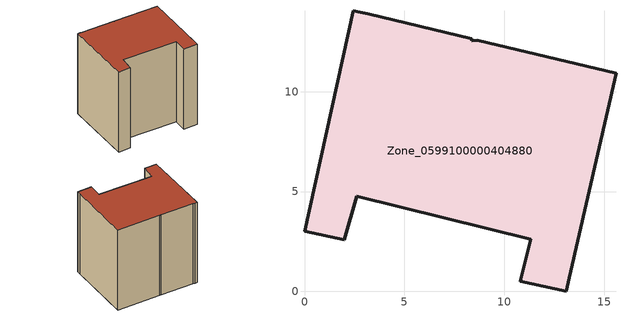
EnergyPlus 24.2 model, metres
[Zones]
Zone_0599100000404880
 floor ground (C_G): 8.38,12.55 8.65,12.59 15.59,10.93 13.26,0.68 13.09,0 10.8,0.52 11.33,2.62 2.61,4.76 1.98,2.58 0,3.02 2.44,14.06 2.79,13.98 3.17,13.89 8.38,12.65 z0
 wall outside (C_F): 2.44,14.06 0,3.02 1.98,2.58 2.61,4.76 11.33,2.62 10.8,0.52 13.09,0 13.26,0.68 15.59,10.93 8.65,12.59 8.38,12.55 8.38,12.65 3.17,13.89 2.79,13.98 2.44,14.06 z0:14.35
 roof outside (C_R): 8.65,12.59 8.38,12.55 8.38,12.65 3.17,13.89 2.79,13.98 2.44,14.06 0,3.02 1.98,2.58 2.61,4.76 11.33,2.62 10.8,0.52 13.09,0 13.26,0.68 15.59,10.93 z14.35
[BUILDING]
Pand.0599100000404880: North Axis=0; Terrain=City; Loads Convergence Tolerance Value=0.04; Temperature Convergence Tolerance Value=0.4; Solar Distribution=FullExterior; Maximum Number of Warmup Days=25; Minimum Number of Warmup Days=1
[Site:Location]
Rotterdam.The.Hague.AP_ZH_NLD Design_Conditions: Latitude=51.96; Longitude=4.45; Time Zone=1; Elevation=-4.5
[SITE:GROUNDTEMPERATURE:BUILDINGSURFACE]
18, 18, 18, 18, 18, 18, 18, 18, 18, 18, 18, 18
[MATERIAL] Thermal Absorptance=0.9; Solar Absorptance=0.7; Visible Absorptance=0.7
Name | Roughness | Thickness | Conductivity | Density | Specific Heat
G.TI.1946 | MediumSmooth | 0.15 | 1 | 540 | 1210
F.TI.1946 | Rough | 0.3 | 0.857143 | 1920 | 840
R.TI.1946 | MediumRough | 0.2 | 0.1 | 1500 | 1000
[CONSTRUCTION]
C_G: G.TI.1946
C_F: F.TI.1946
C_R: R.TI.1946
[ZONE]
Zone_0599100000404880: Type=1; Multiplier=1; Ceiling Height=Autocalculate; Volume=Autocalculate; Floor Area=autocalculate; Part of Total Floor Area=Yes
[ZONEINFILTRATION:DESIGNFLOWRATE]
Infil_Zone_0599100000404880: Zone or ZoneList or Space or SpaceList=Zone_0599100000404880; Schedule=AlwaysOn; Design Flow Rate Calculation Method=Flow/Area; Flow Rate per Floor Area=0.003; Constant Term Coefficient=1; Temperature Term Coefficient=0; Velocity Term Coefficient=0; Velocity Squared Term Coefficient=0
[HVACTEMPLATE:ZONE:IDEALLOADSAIRSYSTEM]
Zone_0599100000404880: Maximum Heating Supply Air Temperature=50; Minimum Cooling Supply Air Temperature=13; Maximum Heating Supply Air Humidity Ratio=0.0156; Minimum Cooling Supply Air Humidity Ratio=0.0077; Heating Limit=NoLimit; Cooling Limit=NoLimit; Dehumidification Control Type=ConstantSensibleHeatRatio; Cooling Sensible Heat Ratio=0.7; Dehumidification Setpoint=60; Humidification Control Type=None; Humidification Setpoint=30; Outdoor Air Method=None; Outdoor Air Flow Rate per Person=0.00944; Outdoor Air Flow Rate per Zone Floor Area=0; Outdoor Air Flow Rate per Zone=0; Demand Controlled Ventilation Type=None; Outdoor Air Economizer Type=NoEconomizer; Heat Recovery Type=None; Sensible Heat Recovery Effectiveness=0.7; Latent Heat Recovery Effectiveness=0.65
[ZONECONTROL:THERMOSTAT]
ThermostatControl_Zone_0599100000404880: Zone or ZoneList=Zone_0599100000404880; Control Type Schedule=DualSetpointControlType; Control 1=Thermostat_Zone_0599100000404880; Temperature Difference Between Cutout And Setpoint=0
[THERMOSTATSETPOINT:DUALSETPOINT]
Thermostat_Zone_0599100000404880: Heating Setpoint Temperature Schedule=HeatingSetpoint_Zone_0599100000404880; Cooling Setpoint Temperature Schedule=CoolingSetpoint_Zone_0599100000404880
[SCHEDULE:COMPACT]
HeatingSetpoint_Zone_0599100000404880: Through: 12/31, For: AllDays, Until: 24:00, 21
CoolingSetpoint_Zone_0599100000404880: Through: 12/31, For: AllDays, Until: 24:00, 24
DualSetpointControlType: Through: 12/31, For: AllDays, Until: 24:00, 4
AlwaysOn: Through: 12/31, For: AllDays, Until: 24:00, 1
